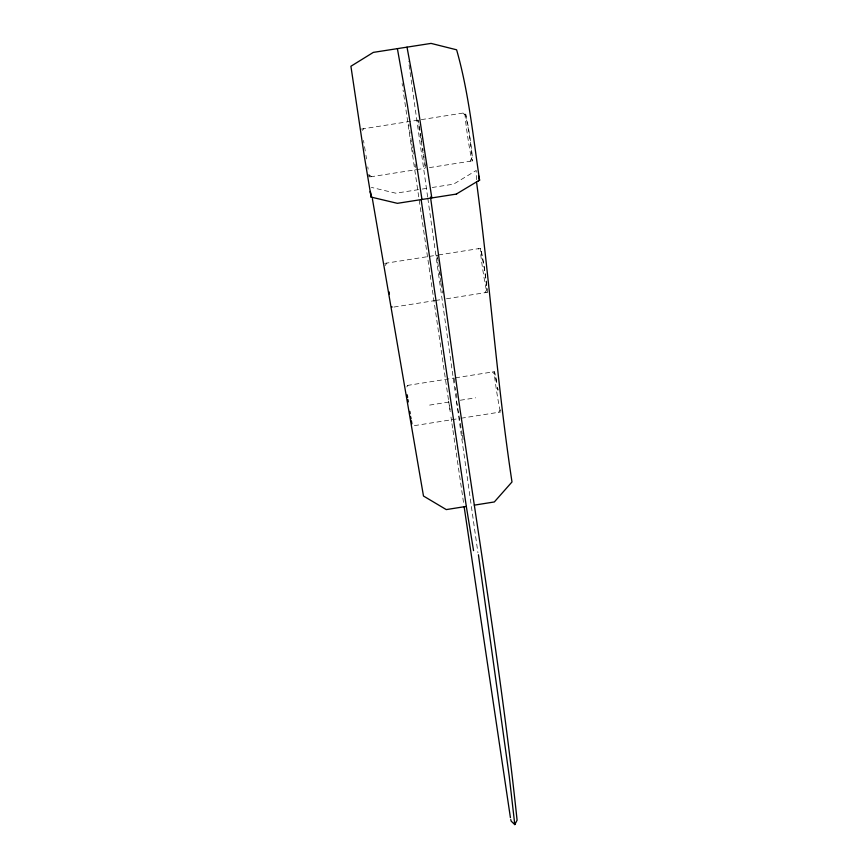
<?xml version="1.0" encoding="UTF-8"?>
<svg xmlns="http://www.w3.org/2000/svg" width="868" height="868" viewBox="0 0 868 868"><rect width="100%" height="100%" fill="white"/><g stroke="black" fill="none" stroke-linecap="round" stroke-linejoin="round"><path stroke-width="0.65" stroke-dasharray="4.34 3.25" d="M361.327 129.082L465.064 112.742M362.433 130.428L363.735 128.562M385.056 265.619L386.878 263.058M470.087 161.253L472.116 157.216L469.382 134.594L465.693 115.27L462.709 113.111M406.788 386.911L407.906 385.338M485.017 292.7L486.937 289.38L484.561 269.807L481.056 251.047L478.246 248.693M498.601 412.3L500.293 409.956M393.953 307.044L435.161 300.556M435.465 300.502L442.159 299.449M446.467 298.776L487.187 292.364M407.2 385.457L454.105 378.036M455.429 377.83L494.402 371.667M429.638 405.096L448.799 402.068L450.351 411.313M460.29 400.246L475.599 397.826M414.394 425.635L459.834 418.441M461.179 418.224L500.608 411.985M370.452 176.844L416.108 169.694M416.792 169.596L424.788 168.338M429.41 167.611L472.431 160.884M418.539 189.636L395.775 193.195L371.352 187.39M422.293 189.05L428.315 188.106M432.199 187.499L453.617 184.135L476.206 170.464L476.391 179.687M384.698 263.395L428.228 256.559M429.248 256.396L437.201 255.149M438.524 254.942L480.427 248.357A22.275 0.911 81.3 0 1 486.102 279.908M492.384 371.992L495.01 374.466L496.821 383.33M368.748 174.631L371.493 176.681M437.114 255.724L436.929 255.192L437.266 258.545M368.846 175.727L369.139 177.05M425.342 167.947L417.953 120.099L419.081 125.296M437.515 257.742L438.134 261.116M415.023 164.171L415.609 167.524M419.277 126.457L419.884 129.929M442.224 290.802L442.604 293.026M456.459 400.853L462.112 433.859M462.34 435.172L463.241 440.456M363.486 140.41L363.942 143.079M364.538 146.659L365.547 152.79M420.438 133.303L420.806 135.56M440.998 283.391L441.638 287.286M497.581 387.812L497.961 390.188M421.208 138.045L421.794 141.788M439.946 272.053L440.499 275.503M440.814 282.263L438.633 268.147M412.777 150.435L413.352 154.081M365.949 155.274L366.535 158.92M456.308 393.519L456.904 397.36M411.801 144.272L412.387 148.016M410.868 138.196L411.41 141.788M455.396 387.486L455.743 389.862M367.772 166.862L368.119 169.151M422.781 148.178L423.15 150.62M409.707 130.46L410.108 133.13M448.441 399.627L403.067 90.055M448.637 400.973L450.21 411.703M450.991 417.063L451.783 422.423M451.978 423.768L452.76 429.128M452.966 430.474L463.968 505.567M402.112 83.491L402.481 86.073M423.692 154.276L424.159 157.509M437.765 262.179L438.427 266.812M427.642 197.047L408.589 61.541M427.826 198.381L477.932 552.742M424.756 161.806L425.287 165.897M454.669 382.441L454.181 378.556M408.817 124.091L409.088 126.12M368.943 174.826L369.171 176.736M500.25 411.041A20.42 0.792 81.1 0 1 494.89 378.893A20.42 0.792 81.1 0 1 496.746 382.354M497.592 387.345A20.42 0.792 81.1 0 1 498.015 389.982M486.232 280.939A22.275 0.911 81.3 0 1 484.821 282.1A22.275 0.911 81.3 0 1 480.416 248.367M465.628 121.281A24.467 1.052 81.5 0 0 472.116 160.623A24.467 1.052 81.5 0 0 468.514 128.431A24.467 1.052 81.5 0 0 465.628 121.281"/><path stroke-width="1.3" d="M478.767 176.692L479.559 180.11L478.518 180.728L479.559 180.11C473.103 136.547 468.687 92.16 456.611 49.801L431.06 43.4L373.338 52.384L350.911 66.261L364.451 156.956L371.124 197.09L372.296 197.372M456.373 194.031L479.537 180.11M421.186 199.846L466.311 506.413L446.282 509.592L423.486 496.029L372.372 198.663M510.764 819.566L511.187 821.15L514.789 824.6L517.089 820.195C505.968 714.831 490.008 609.9 474.319 505.143L494.337 501.954L511.99 481.968C496.93 382.506 489.91 282.046 476.586 182.334M456.633 194.041L397.381 203.329L371.113 197.09L370.332 191.437L370.951 196.092M431.797 197.882L417.432 103.574L407.016 47.143M421.967 199.423L407.407 105.136L397.392 48.641M514.333 822.972L514.789 824.6L509.234 776.198L478.431 554.793M478.561 175.672L479.418 179.101M391.587 306.588L391.783 307.38L391.75 306.686M411.399 420.861L411.92 423.834M410.705 416.824L411.052 418.843M409.837 411.399L410.195 413.559M389.016 291.811L389.374 293.97M466.311 506.413L473.559 550.627M510.417 817.645L464.163 506.912M407.96 399.681L408.307 401.927M407.211 394.831L407.602 397.435M430.495 197.036L459.942 408.861L474.319 505.143"/></g></svg>
